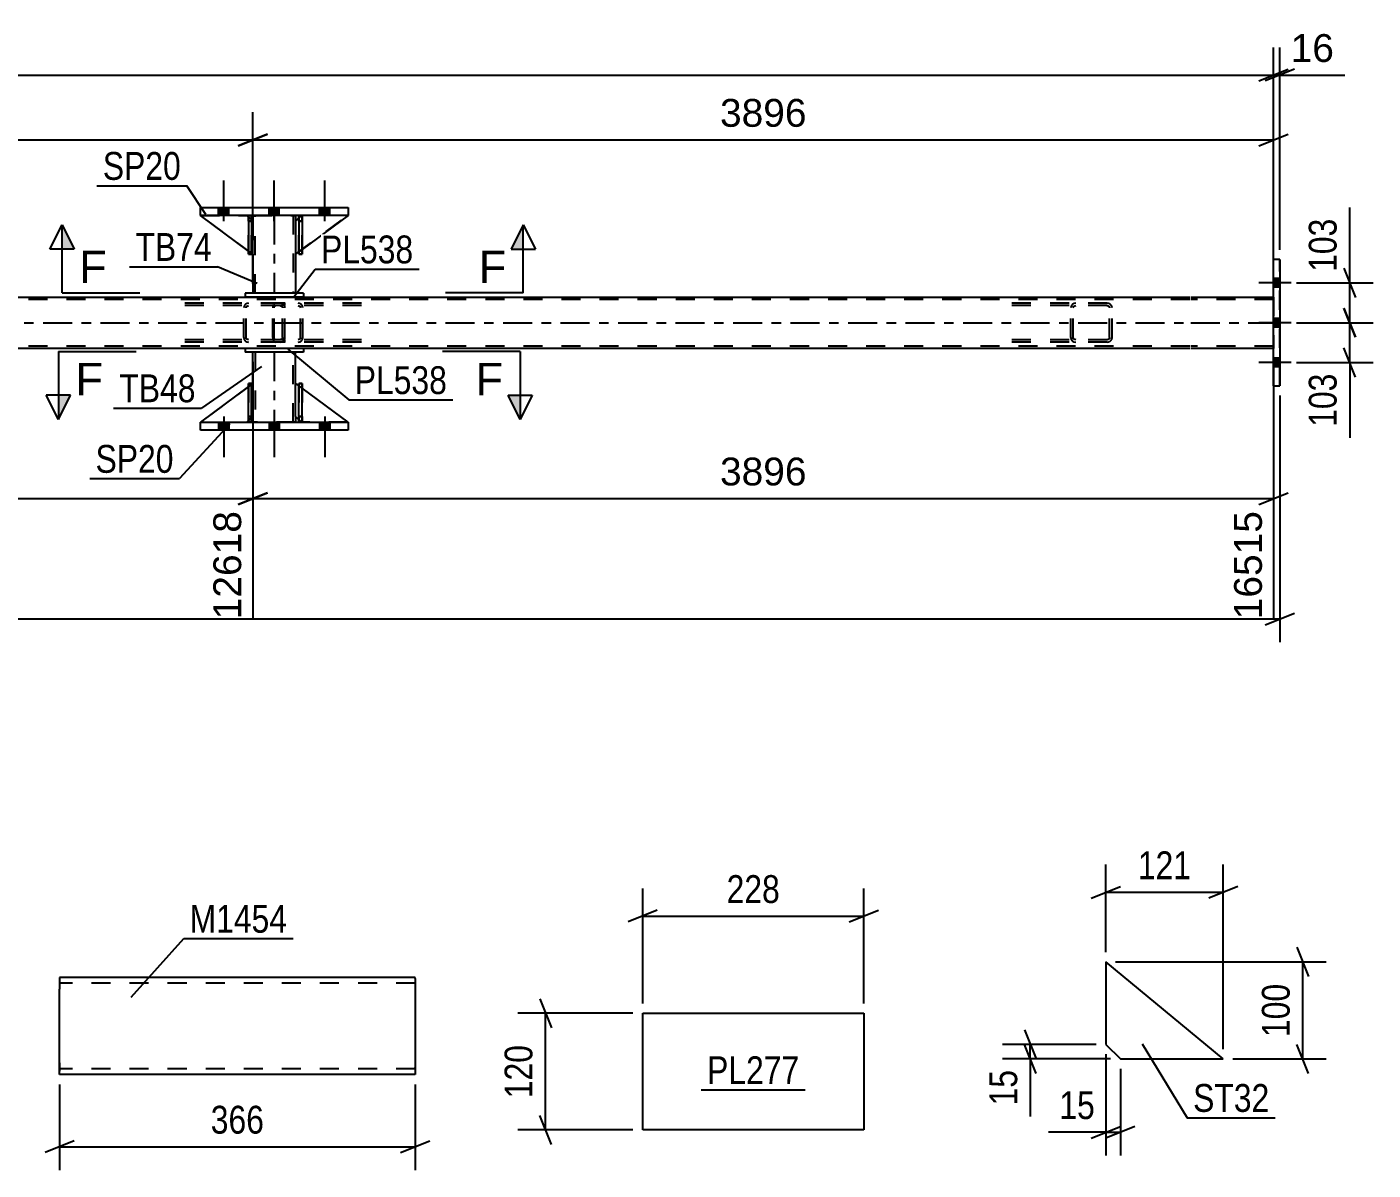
# Model space of a CAD drawing. Header units: millimetres. Extents: x 0 to 841, y 0 to 594.
# Drawn here: x 578.4 to 717, y 144.1 to 261.7 of the extents above; entities that cross this region are included whole.
import ezdxf

# ---------------------------------------------------------------- set-up
doc = ezdxf.new("R2010")
doc.units = ezdxf.units.MM
doc.linetypes.add('DXK_LINE_DOT2', pattern=[3.9198, 1.9599, -1.9599])
doc.linetypes.add('DXK_LINE_DOT3', pattern=[5.9187, 2.979, -0.9799, 0.9799, -0.9799])
doc.styles.add('Arial', font='ARIAL.TTF', dxfattribs={"height": 0.2})
doc.styles.add('Arial Narrow', font='ARIALN.TTF', dxfattribs={"height": 0.2})

# ---------------------------------------------------------------- blocks, each defined once
blk = doc.blocks.new('Part-317311729-6881 - 6875')
at = {"color": 2, "linetype": 'Continuous'}
for p, q in [((581.8, 163.92), (581.8, 162.72)), ((618.4, 163.92), (581.8, 163.92)), ((618.4, 163.82), (618.4, 163.92)), ((618.4, 163.82), (618.4, 162.72)), ((581.8, 155.12), (581.8, 162.72)), ((618.4, 162.72), (618.4, 153.92)), ((581.8, 154.01), (581.8, 155.12)), ((581.8, 153.92), (581.8, 154.01)), ((618.4, 153.92), (581.8, 153.92))]:
    blk.add_line(p, q, dxfattribs=at)
at = {"color": 7, "linetype": 'DXK_LINE_DOT2'}
for p, q in [((618.4, 163.56), (618.4, 162.72)), ((618.4, 163.32), (581.8, 163.32)), ((581.8, 155.12), (581.8, 154.27)), ((581.8, 154.52), (581.8, 154.56)), ((618.4, 154.52), (581.8, 154.52)), ((581.8, 153.92), (581.8, 153.92)), ((618.4, 154.56), (618.4, 154.66)), ((618.4, 154.52), (618.4, 154.56)), ((618.4, 154.52), (618.4, 154.56))]:
    blk.add_line(p, q, dxfattribs=at)
blk = doc.blocks.new('Part-317311729-4478 - 4224')
at = {"color": 2, "linetype": 'Continuous'}
for p, q in [((124.36, 233.92), (698.14, 233.92)), ((698.24, 233.92), (706.76, 233.92)), ((600.89, 228.64), (436.62, 228.64)), ((698.14, 228.64), (606.89, 228.64)), ((706.76, 228.64), (698.24, 228.64))]:
    blk.add_line(p, q, dxfattribs=at)
at = {"color": 7, "linetype": 'DXK_LINE_DOT2'}
for p, q in [((698.14, 233.68), (124.36, 233.68)), ((706.76, 233.68), (698.24, 233.68)), ((706.76, 233.92), (706.76, 228.64)), ((706.76, 228.64), (706.76, 233.92)), ((706.76, 233.68), (706.76, 233.68)), ((698.14, 228.88), (124.36, 228.88)), ((606.89, 228.64), (600.89, 228.64)), ((706.76, 228.88), (698.24, 228.88)), ((706.76, 228.88), (706.76, 228.88)), ((706.76, 228.64), (706.76, 228.64))]:
    blk.add_line(p, q, dxfattribs=at)
at = {"color": 7, "linetype": 'DXK_LINE_DOT3'}
for p, q in [((124.36, 231.28), (698.14, 231.28)), ((698.24, 231.28), (706.76, 231.28))]:
    blk.add_line(p, q, dxfattribs=at)
blk = doc.blocks.new('Bolt-317311729-4229 - 4224')
at = {"linetype": 'Continuous'}
for points in [[(599.21, 243.12), (598.17, 243.12), (598.17, 242.32), (599.21, 242.32)], [(599.21, 243.12), (598.17, 243.12), (598.17, 242.32), (599.21, 242.32)], [(599.21, 243.12), (598.17, 243.12), (598.17, 242.32), (599.21, 242.32)], [(604.41, 243.12), (603.37, 243.12), (603.37, 242.32), (604.41, 242.32)], [(604.41, 243.12), (603.37, 243.12), (603.37, 242.32), (604.41, 242.32)], [(609.61, 243.12), (608.57, 243.12), (608.57, 242.32), (609.61, 242.32)], [(609.61, 243.12), (608.57, 243.12), (608.57, 242.32), (609.61, 242.32)], [(609.61, 243.12), (608.57, 243.12), (608.57, 242.32), (609.61, 242.32)]]:
    blk.add_hatch(color=1, dxfattribs=at).paths.add_polyline_path(points)
at = {"color": 1, "linetype": 'Continuous'}
for p, q in [((598.69, 241.72), (598.69, 245.92)), ((598.69, 241.72), (598.69, 245.92)), ((598.69, 241.72), (598.69, 245.92)), ((603.89, 241.72), (603.89, 245.92)), ((603.89, 241.72), (603.89, 245.92)), ((609.09, 241.72), (609.09, 245.92)), ((609.09, 241.72), (609.09, 245.92)), ((609.09, 241.72), (609.09, 245.92)), ((598.17, 242.32), (598.17, 243.12)), ((598.17, 242.32), (598.17, 243.12)), ((598.17, 242.32), (598.17, 243.12)), ((599.21, 242.32), (599.21, 243.12)), ((599.21, 242.32), (599.21, 243.12)), ((599.21, 242.32), (599.21, 243.12)), ((603.37, 242.32), (603.37, 243.12)), ((603.37, 242.32), (603.37, 243.12)), ((604.41, 242.32), (604.41, 243.12)), ((604.41, 242.32), (604.41, 243.12)), ((608.57, 242.32), (608.57, 243.12)), ((608.57, 242.32), (608.57, 243.12)), ((608.57, 242.32), (608.57, 243.12)), ((609.61, 242.32), (609.61, 243.12)), ((609.61, 242.32), (609.61, 243.12)), ((609.61, 242.32), (609.61, 243.12))]:
    blk.add_line(p, q, dxfattribs=at)
blk = doc.blocks.new('Bolt-317311729-4246 - 4224')
at = {"linetype": 'Continuous'}
for points in [[(598.17, 220.24), (599.21, 220.24), (599.21, 221.04), (598.17, 221.04)], [(598.17, 220.24), (599.21, 220.24), (599.21, 221.04), (598.17, 221.04)], [(598.17, 220.24), (599.21, 220.24), (599.21, 221.04), (598.17, 221.04)], [(603.37, 220.24), (604.41, 220.24), (604.41, 221.04), (603.37, 221.04)], [(603.37, 220.24), (604.41, 220.24), (604.41, 221.04), (603.37, 221.04)], [(608.57, 220.24), (609.61, 220.24), (609.61, 221.04), (608.57, 221.04)], [(608.57, 220.24), (609.61, 220.24), (609.61, 221.04), (608.57, 221.04)], [(608.57, 220.24), (609.61, 220.24), (609.61, 221.04), (608.57, 221.04)]]:
    blk.add_hatch(color=1, dxfattribs=at).paths.add_polyline_path(points)
at = {"color": 1, "linetype": 'Continuous'}
for p, q in [((598.17, 221.04), (598.17, 220.24)), ((598.17, 221.04), (598.17, 220.24)), ((598.17, 221.04), (598.17, 220.24)), ((598.69, 221.64), (598.69, 217.44)), ((598.69, 221.64), (598.69, 217.44)), ((598.69, 221.64), (598.69, 217.44)), ((599.21, 221.04), (599.21, 220.24)), ((599.21, 221.04), (599.21, 220.24)), ((599.21, 221.04), (599.21, 220.24)), ((603.37, 221.04), (603.37, 220.24)), ((603.37, 221.04), (603.37, 220.24)), ((603.89, 221.64), (603.89, 217.44)), ((603.89, 221.64), (603.89, 217.44)), ((604.41, 221.04), (604.41, 220.24)), ((604.41, 221.04), (604.41, 220.24)), ((608.57, 221.04), (608.57, 220.24)), ((608.57, 221.04), (608.57, 220.24)), ((608.57, 221.04), (608.57, 220.24)), ((609.09, 221.64), (609.09, 217.44)), ((609.09, 221.64), (609.09, 217.44)), ((609.09, 221.64), (609.09, 217.44)), ((609.61, 221.04), (609.61, 220.24)), ((609.61, 221.04), (609.61, 220.24)), ((609.61, 221.04), (609.61, 220.24))]:
    blk.add_line(p, q, dxfattribs=at)
blk = doc.blocks.new('Part-317311729-4274 - 4224')
at = {"color": 2, "linetype": 'Continuous'}
for p, q in [((706.76, 237.78), (706.76, 237.78)), ((706.76, 224.78), (706.76, 237.78)), ((707.4, 237.78), (706.76, 237.78)), ((707.4, 237.78), (707.4, 237.78)), ((707.4, 237.78), (707.4, 224.78)), ((706.76, 224.78), (706.76, 224.78)), ((706.76, 224.78), (707.4, 224.78)), ((707.4, 224.78), (707.4, 224.78))]:
    blk.add_line(p, q, dxfattribs=at)
at = {"color": 7, "linetype": 'DXK_LINE_DOT2'}
for p, q in [((706.76, 224.78), (706.76, 237.78)), ((707.4, 224.78), (707.4, 237.78))]:
    blk.add_line(p, q, dxfattribs=at)
blk = doc.blocks.new('Part-317311729-4396 - 4224')
at = {"color": 7, "linetype": 'DXK_LINE_DOT2'}
for p, q in [((606.76, 225.04), (606.44, 225.04)), ((606.44, 221.64), (606.44, 225.04)), ((606.44, 221.04), (606.44, 225.04)), ((606.76, 225.04), (606.76, 221.64)), ((606.76, 221.04), (606.76, 225.04)), ((606.76, 221.64), (606.44, 221.64)), ((606.44, 221.04), (606.44, 221.64)), ((606.76, 221.04), (606.44, 221.04)), ((606.76, 221.64), (606.76, 221.04)), ((606.76, 221.04), (606.76, 221.04))]:
    blk.add_line(p, q, dxfattribs=at)
blk = doc.blocks.new('Part-317311729-4276 - 4224')
at = {"color": 7, "linetype": 'DXK_LINE_DOT2'}
for p, q in [((689.63, 233.28), (678.77, 233.28)), ((689.63, 233.04), (678.77, 233.04)), ((685.92, 232.99), (685.88, 232.8)), ((685.88, 229.76), (685.88, 232.8)), ((686.14, 232.8), (686.16, 232.89)), ((686.14, 229.76), (686.14, 232.8)), ((686.16, 232.89), (686.21, 232.97)), ((686.39, 233.28), (686.2, 233.25)), ((686.21, 232.97), (686.29, 233.02)), ((686.29, 233.02), (686.39, 233.04)), ((689.82, 233.25), (689.63, 233.28)), ((689.63, 233.04), (689.73, 233.02)), ((689.73, 233.02), (689.81, 232.97)), ((689.81, 232.97), (689.86, 232.89)), ((689.86, 232.89), (689.88, 232.8)), ((689.88, 229.76), (689.88, 232.8)), ((690.14, 232.8), (690.1, 232.99)), ((690.14, 229.76), (690.14, 232.8)), ((689.63, 229.52), (678.77, 229.52)), ((689.63, 229.28), (678.77, 229.28)), ((685.88, 229.76), (685.92, 229.58)), ((686.16, 229.67), (686.14, 229.76)), ((686.21, 229.59), (686.16, 229.67)), ((686.2, 229.32), (686.39, 229.28)), ((686.29, 229.54), (686.21, 229.59)), ((686.39, 229.52), (686.29, 229.54)), ((689.73, 229.54), (689.63, 229.52)), ((689.63, 229.28), (689.82, 229.32)), ((689.81, 229.59), (689.73, 229.54)), ((689.86, 229.67), (689.81, 229.59)), ((689.88, 229.76), (689.86, 229.67)), ((690.1, 229.58), (690.14, 229.76))]:
    blk.add_line(p, q, dxfattribs=at)
for centre, start, end in [((686.37, 232.78), 110.7583, 155.6801), ((689.65, 232.78), 24.3199, 69.2417), ((686.37, 229.78), 204.3199, 249.2417), ((689.65, 229.78), 290.7583, 335.6801)]:
    blk.add_arc(centre, 0.496, start, end, dxfattribs=at)
blk = doc.blocks.new('Part-317311729-4398 - 4224')
at = {"color": 2, "linetype": 'Continuous'}
for p, q in [((601.24, 224.71), (596.29, 221.04)), ((601.69, 225.04), (601.56, 224.95)), ((601.69, 221.64), (601.69, 225.04)), ((601.24, 221.2), (601.09, 221.04)), ((601.69, 221.64), (601.56, 221.52)), ((601.69, 221.64), (601.69, 221.64))]:
    blk.add_line(p, q, dxfattribs=at)
at = {"color": 7, "linetype": 'DXK_LINE_DOT2'}
for p, q in [((601.56, 224.95), (601.24, 224.71)), ((601.69, 221.64), (601.69, 225.04)), ((596.29, 221.04), (596.29, 221.04)), ((596.29, 221.04), (601.09, 221.04)), ((601.69, 221.64), (601.09, 221.04)), ((601.56, 221.52), (601.24, 221.2))]:
    blk.add_line(p, q, dxfattribs=at)
blk = doc.blocks.new('Part-317311729-4359 - 4224')
at = {"color": 2, "linetype": 'Continuous'}
for p, q in [((596.29, 221.04), (596.29, 221.04)), ((596.29, 220.24), (596.29, 221.04)), ((596.29, 221.04), (611.49, 221.04)), ((611.49, 221.04), (611.49, 221.04)), ((611.49, 221.04), (611.49, 220.24)), ((596.29, 220.24), (596.29, 220.24)), ((611.49, 220.24), (596.29, 220.24)), ((611.49, 220.24), (611.49, 220.24))]:
    blk.add_line(p, q, dxfattribs=at)
at = {"color": 7, "linetype": 'DXK_LINE_DOT2'}
for p, q in [((596.29, 220.24), (596.29, 221.04)), ((611.49, 221.04), (611.49, 220.24))]:
    blk.add_line(p, q, dxfattribs=at)
blk = doc.blocks.new('Part-317311729-4402 - 4224')
at = {"color": 7, "linetype": 'DXK_LINE_DOT2'}
for p, q in [((601.69, 238.32), (596.29, 242.32)), ((596.29, 242.32), (601.09, 242.32)), ((601.09, 242.32), (601.69, 241.72)), ((601.69, 241.72), (601.09, 242.32)), ((601.69, 241.72), (601.69, 238.32)), ((601.69, 241.72), (601.69, 241.72)), ((601.69, 241.72), (601.69, 238.32))]:
    blk.add_line(p, q, dxfattribs=at)
blk = doc.blocks.new('Part-317311729-4400 - 4224')
at = {"color": 2, "linetype": 'Continuous'}
for p, q in [((606.09, 221.64), (606.09, 225.04)), ((606.09, 225.04), (606.44, 224.78)), ((611.49, 221.04), (606.76, 224.54)), ((606.44, 221.29), (606.09, 221.64))]:
    blk.add_line(p, q, dxfattribs=at)
at = {"color": 7, "linetype": 'DXK_LINE_DOT2'}
for p, q in [((606.76, 224.54), (606.44, 224.78)), ((606.44, 221.29), (606.69, 221.04)), ((606.69, 221.04), (611.49, 221.04))]:
    blk.add_line(p, q, dxfattribs=at)
blk = doc.blocks.new('Part-317311729-4354 - 4224')
at = {"color": 7, "linetype": 'DXK_LINE_DOT2'}
for p, q in [((606.69, 242.32), (606.09, 241.72)), ((606.09, 238.32), (611.49, 242.32)), ((606.09, 241.72), (606.09, 238.32)), ((611.49, 242.32), (606.69, 242.32))]:
    blk.add_line(p, q, dxfattribs=at)
blk = doc.blocks.new('Part-317311729-4303 - 4224')
at = {"color": 7, "linetype": 'DXK_LINE_DOT2'}
for p, q in [((603.76, 232.99), (603.74, 232.8)), ((603.74, 229.76), (603.74, 232.8)), ((603.82, 233.14), (603.76, 232.99)), ((603.91, 233.25), (603.82, 233.14)), ((603.88, 232.8), (603.89, 232.89)), ((603.88, 229.76), (603.88, 232.8)), ((603.89, 232.89), (603.92, 232.97)), ((604.01, 233.28), (603.91, 233.25)), ((603.92, 232.97), (603.96, 233.02)), ((603.96, 233.02), (604.01, 233.04)), ((612.87, 233.28), (604.01, 233.28)), ((612.87, 233.04), (604.01, 233.04)), ((605, 233.04), (605, 233.28)), ((606.54, 233.25), (606.35, 233.28)), ((606.35, 233.04), (606.44, 233.02)), ((606.44, 233.02), (606.52, 232.97)), ((606.52, 232.97), (606.58, 232.89)), ((606.58, 232.89), (606.6, 232.8)), ((606.6, 229.76), (606.6, 232.8)), ((606.85, 232.8), (606.81, 232.99)), ((606.85, 229.76), (606.85, 232.8)), ((603.74, 229.76), (603.76, 229.58)), ((603.76, 229.58), (603.82, 229.42)), ((603.82, 229.42), (603.91, 229.32)), ((603.89, 229.67), (603.88, 229.76)), ((603.92, 229.59), (603.89, 229.67)), ((603.91, 229.32), (604.01, 229.28)), ((603.96, 229.54), (603.92, 229.59)), ((604.01, 229.52), (603.96, 229.54)), ((612.87, 229.52), (604.01, 229.52)), ((612.87, 229.28), (604.01, 229.28)), ((605, 229.28), (605, 229.52)), ((606.44, 229.54), (606.35, 229.52)), ((606.35, 229.28), (606.54, 229.32)), ((606.52, 229.59), (606.44, 229.54)), ((606.58, 229.67), (606.52, 229.59)), ((606.6, 229.76), (606.58, 229.67)), ((606.81, 229.58), (606.85, 229.76))]:
    blk.add_line(p, q, dxfattribs=at)
for centre, start, end in [((606.36, 232.79), 23.8494, 68.8059), ((606.36, 229.78), 291.1941, 336.1506)]:
    blk.add_arc(centre, 0.492, start, end, dxfattribs=at)
blk = doc.blocks.new('Part-317311729-4336 - 4224')
at = {"color": 7, "linetype": 'DXK_LINE_DOT2'}
for p, q in [((604.49, 233.28), (593.64, 233.28)), ((604.49, 233.04), (593.64, 233.04)), ((600.79, 232.99), (600.75, 232.8)), ((600.75, 229.76), (600.75, 232.8)), ((601, 232.8), (601.02, 232.89)), ((601, 229.76), (601, 232.8)), ((601.02, 232.89), (601.08, 232.97)), ((601.26, 233.28), (601.06, 233.25)), ((601.08, 232.97), (601.16, 233.02)), ((601.16, 233.02), (601.26, 233.04)), ((604.69, 233.25), (604.49, 233.28)), ((604.49, 233.04), (604.59, 233.02)), ((604.59, 233.02), (604.67, 232.97)), ((604.67, 232.97), (604.73, 232.89)), ((604.73, 232.89), (604.75, 232.8)), ((604.75, 229.76), (604.75, 232.8)), ((605, 232.8), (604.97, 232.99)), ((605, 229.76), (605, 232.8)), ((604.49, 229.52), (593.64, 229.52)), ((604.49, 229.28), (593.64, 229.28)), ((600.75, 229.76), (600.79, 229.58)), ((601.02, 229.67), (601, 229.76)), ((601.08, 229.59), (601.02, 229.67)), ((601.06, 229.32), (601.26, 229.28)), ((601.16, 229.54), (601.08, 229.59)), ((601.26, 229.52), (601.16, 229.54)), ((604.59, 229.54), (604.49, 229.52)), ((604.49, 229.28), (604.69, 229.32)), ((604.67, 229.59), (604.59, 229.54)), ((604.73, 229.67), (604.67, 229.59)), ((604.75, 229.76), (604.73, 229.67)), ((604.97, 229.58), (605, 229.76))]:
    blk.add_line(p, q, dxfattribs=at)
for centre, start, end in [((601.24, 232.78), 110.7583, 155.6801), ((604.51, 232.78), 24.3199, 69.2417), ((601.24, 229.78), 204.3199, 249.2417), ((604.51, 229.78), 290.7583, 335.6801)]:
    blk.add_arc(centre, 0.496, start, end, dxfattribs=at)
blk = doc.blocks.new('Part-317311729-4364 - 4224')
at = {"color": 2, "linetype": 'Continuous'}
for p, q in [((596.29, 242.32), (596.29, 243.12)), ((596.29, 243.12), (611.49, 243.12)), ((611.49, 243.12), (611.49, 242.32)), ((611.49, 242.32), (596.29, 242.32))]:
    blk.add_line(p, q, dxfattribs=at)
blk = doc.blocks.new('Part-317311729-4397 - 4224')
at = {"color": 7, "linetype": 'DXK_LINE_DOT2'}
for p, q in [((601.56, 225.04), (601.24, 225.04)), ((601.24, 221.64), (601.24, 225.04)), ((601.24, 221.04), (601.24, 225.04)), ((601.56, 225.04), (601.56, 221.64)), ((601.56, 221.04), (601.56, 225.04)), ((601.56, 221.64), (601.24, 221.64)), ((601.24, 221.04), (601.24, 221.64)), ((601.56, 221.04), (601.24, 221.04)), ((601.56, 221.64), (601.56, 221.04)), ((601.56, 221.04), (601.56, 221.04))]:
    blk.add_line(p, q, dxfattribs=at)
blk = doc.blocks.new('Part-317311729-4399 - 4224')
at = {"color": 7, "linetype": 'DXK_LINE_DOT2'}
for p, q in [((601.69, 225.04), (596.29, 221.04)), ((601.69, 221.64), (601.69, 225.04)), ((601.69, 225.04), (601.69, 221.64)), ((596.29, 221.04), (601.09, 221.04)), ((601.09, 221.04), (601.69, 221.64)), ((601.69, 221.64), (601.09, 221.04)), ((601.69, 221.64), (601.69, 221.64))]:
    blk.add_line(p, q, dxfattribs=at)
blk = doc.blocks.new('Part-317311729-4401 - 4224')
at = {"color": 7, "linetype": 'DXK_LINE_DOT2'}
for p, q in [((606.09, 221.64), (606.09, 225.04)), ((606.09, 225.04), (611.49, 221.04)), ((606.69, 221.04), (606.09, 221.64)), ((611.49, 221.04), (606.69, 221.04))]:
    blk.add_line(p, q, dxfattribs=at)
blk = doc.blocks.new('Part-317311729-4403 - 4224')
at = {"color": 2, "linetype": 'Continuous'}
for p, q in [((606.44, 242.08), (606.09, 241.72)), ((606.09, 241.72), (606.09, 238.32)), ((611.49, 242.32), (606.76, 238.82)), ((606.09, 238.32), (606.44, 238.58))]:
    blk.add_line(p, q, dxfattribs=at)
at = {"color": 7, "linetype": 'DXK_LINE_DOT2'}
for p, q in [((606.69, 242.32), (606.44, 242.08)), ((611.49, 242.32), (606.69, 242.32)), ((611.49, 242.32), (611.49, 242.32)), ((611.49, 242.32), (611.49, 242.32)), ((606.76, 238.82), (606.44, 238.58))]:
    blk.add_line(p, q, dxfattribs=at)
blk = doc.blocks.new('Part-317311729-4408 - 4224')
at = {"color": 2, "linetype": 'Continuous'}
for p, q in [((606.89, 228.64), (600.89, 228.64)), ((600.89, 228.64), (600.89, 228.24)), ((606.89, 228.64), (606.89, 228.24)), ((606.89, 228.24), (600.89, 228.24))]:
    blk.add_line(p, q, dxfattribs=at)
blk = doc.blocks.new('Part-317311729-4423 - 4224')
at = {"color": 2, "linetype": 'Continuous'}
for p, q in [((601.69, 225.04), (601.69, 228.24)), ((606.09, 225.04), (606.09, 228.24)), ((601.69, 221.04), (601.69, 221.64)), ((606.09, 221.64), (606.09, 221.04))]:
    blk.add_line(p, q, dxfattribs=at)
at = {"color": 7, "linetype": 'DXK_LINE_DOT2'}
for p, q in [((606.09, 228.24), (601.69, 228.24)), ((601.93, 228.24), (601.93, 221.04)), ((605.85, 221.04), (605.85, 228.24)), ((601.69, 221.64), (601.69, 225.04)), ((606.09, 221.64), (606.09, 225.04)), ((606.09, 221.04), (601.69, 221.04))]:
    blk.add_line(p, q, dxfattribs=at)
at = {"color": 7, "linetype": 'DXK_LINE_DOT3'}
blk.add_line((603.89, 228.24), (603.89, 221.04), dxfattribs=at)
blk = doc.blocks.new('Part-317311729-4424 - 4224')
at = {"color": 2, "linetype": 'Continuous'}
for p, q in [((606.44, 221.04), (606.44, 225.04)), ((606.44, 225.04), (606.76, 225.04)), ((606.76, 221.04), (606.76, 225.04)), ((606.44, 221.04), (606.44, 221.04)), ((606.76, 221.04), (606.44, 221.04))]:
    blk.add_line(p, q, dxfattribs=at)
at = {"color": 7, "linetype": 'DXK_LINE_DOT2'}
for p, q in [((606.44, 225.04), (606.44, 221.64)), ((606.76, 221.64), (606.76, 225.04)), ((606.44, 221.64), (606.44, 221.04)), ((606.44, 221.64), (606.76, 221.64)), ((606.44, 221.04), (606.44, 221.04)), ((606.44, 221.04), (606.44, 221.04)), ((606.76, 221.04), (606.76, 221.64)), ((606.76, 221.04), (606.76, 221.04))]:
    blk.add_line(p, q, dxfattribs=at)
blk = doc.blocks.new('Part-317311729-4425 - 4224')
at = {"color": 2, "linetype": 'Continuous'}
for p, q in [((601.24, 221.04), (601.24, 225.04)), ((601.24, 225.04), (601.56, 225.04)), ((601.56, 221.04), (601.56, 225.04)), ((601.24, 221.04), (601.24, 221.04)), ((601.56, 221.04), (601.24, 221.04))]:
    blk.add_line(p, q, dxfattribs=at)
at = {"color": 7, "linetype": 'DXK_LINE_DOT2'}
for p, q in [((601.24, 225.04), (601.24, 221.64)), ((601.56, 221.64), (601.56, 225.04)), ((601.24, 221.64), (601.24, 221.04)), ((601.24, 221.64), (601.56, 221.64)), ((601.24, 221.04), (601.24, 221.04)), ((601.24, 221.04), (601.24, 221.04)), ((601.56, 221.04), (601.56, 221.64)), ((601.56, 221.04), (601.56, 221.04))]:
    blk.add_line(p, q, dxfattribs=at)
blk = doc.blocks.new('Part-317311729-4483 - 4224')
at = {"color": 2, "linetype": 'Continuous'}
for p, q in [((606.89, 234.32), (600.89, 234.32)), ((600.89, 234.32), (600.89, 233.92)), ((606.89, 234.32), (606.89, 233.92)), ((606.89, 233.92), (600.89, 233.92))]:
    blk.add_line(p, q, dxfattribs=at)
blk = doc.blocks.new('Part-317311729-4484 - 4224')
at = {"color": 2, "linetype": 'Continuous'}
for p, q in [((601.56, 242.32), (601.24, 242.32)), ((601.24, 242.32), (601.24, 238.32)), ((601.56, 242.32), (601.56, 242.32)), ((601.56, 242.32), (601.56, 238.32)), ((601.56, 238.32), (601.24, 238.32))]:
    blk.add_line(p, q, dxfattribs=at)
at = {"color": 7, "linetype": 'DXK_LINE_DOT2'}
for p, q in [((601.24, 242.32), (601.24, 241.72)), ((601.24, 242.32), (601.24, 242.32)), ((601.56, 241.72), (601.24, 241.72)), ((601.24, 241.72), (601.24, 238.32)), ((601.56, 241.72), (601.56, 242.32)), ((601.56, 242.32), (601.56, 242.32)), ((601.56, 238.32), (601.56, 241.72))]:
    blk.add_line(p, q, dxfattribs=at)
blk = doc.blocks.new('Part-317311729-4485 - 4224')
at = {"color": 7, "linetype": 'DXK_LINE_DOT2'}
for p, q in [((606.44, 241.72), (606.44, 242.32)), ((606.44, 242.32), (606.44, 242.32)), ((606.44, 242.32), (606.44, 238.32)), ((606.44, 242.32), (606.76, 242.32)), ((606.44, 238.32), (606.44, 241.72)), ((606.44, 241.72), (606.76, 241.72)), ((606.76, 242.32), (606.76, 241.72)), ((606.76, 238.32), (606.76, 242.32)), ((606.76, 241.72), (606.76, 238.32)), ((606.44, 238.32), (606.76, 238.32))]:
    blk.add_line(p, q, dxfattribs=at)
blk = doc.blocks.new('Part-317311729-4486 - 4224')
at = {"color": 7, "linetype": 'DXK_LINE_DOT2'}
for p, q in [((601.24, 241.72), (601.24, 242.32)), ((601.24, 242.32), (601.24, 242.32)), ((601.24, 242.32), (601.24, 238.32)), ((601.24, 242.32), (601.56, 242.32)), ((601.24, 238.32), (601.24, 241.72)), ((601.24, 241.72), (601.56, 241.72)), ((601.56, 242.32), (601.56, 241.72)), ((601.56, 238.32), (601.56, 242.32)), ((601.56, 241.72), (601.56, 238.32)), ((601.24, 238.32), (601.56, 238.32))]:
    blk.add_line(p, q, dxfattribs=at)
blk = doc.blocks.new('Part-317311729-4487 - 4224')
at = {"color": 2, "linetype": 'Continuous'}
for p, q in [((601.24, 238.65), (596.29, 242.32)), ((601.24, 242.17), (601.09, 242.32)), ((601.69, 241.72), (601.56, 241.85)), ((601.69, 241.72), (601.69, 241.72)), ((601.69, 238.32), (601.69, 241.72)), ((601.56, 238.42), (601.69, 238.32)), ((601.69, 238.32), (601.69, 238.32))]:
    blk.add_line(p, q, dxfattribs=at)
at = {"color": 7, "linetype": 'DXK_LINE_DOT2'}
for p, q in [((601.09, 242.32), (596.29, 242.32)), ((596.29, 242.32), (596.29, 242.32)), ((601.09, 242.32), (601.69, 241.72)), ((601.56, 241.85), (601.24, 242.17)), ((601.69, 241.72), (601.69, 238.32)), ((601.56, 238.42), (601.24, 238.65))]:
    blk.add_line(p, q, dxfattribs=at)
blk = doc.blocks.new('Bolt-317311729-4493 - 4224')
at = {"linetype": 'Continuous'}
for points in [[(706.76, 235.82), (706.76, 234.94), (707.4, 234.94), (707.4, 235.82)], [(706.76, 235.82), (706.76, 234.94), (707.4, 234.94), (707.4, 235.82)], [(706.76, 235.82), (706.76, 234.94), (707.4, 234.94), (707.4, 235.82)], [(706.76, 231.7), (706.76, 230.82), (707.4, 230.82), (707.4, 231.7)], [(706.76, 231.7), (706.76, 230.82), (707.4, 230.82), (707.4, 231.7)], [(706.76, 227.62), (706.76, 226.74), (707.4, 226.74), (707.4, 227.62)], [(706.76, 227.62), (706.76, 226.74), (707.4, 226.74), (707.4, 227.62)], [(706.76, 227.62), (706.76, 226.74), (707.4, 226.74), (707.4, 227.62)]]:
    blk.add_hatch(color=1, dxfattribs=at).paths.add_polyline_path(points)
at = {"color": 1, "linetype": 'Continuous'}
for p, q in [((707.4, 235.82), (706.76, 235.82)), ((707.4, 235.82), (706.76, 235.82)), ((707.4, 235.82), (706.76, 235.82)), ((708.56, 235.38), (705.24, 235.38)), ((708.56, 235.38), (705.24, 235.38)), ((708.56, 235.38), (705.24, 235.38)), ((707.4, 234.94), (706.76, 234.94)), ((707.4, 234.94), (706.76, 234.94)), ((707.4, 234.94), (706.76, 234.94)), ((707.4, 231.7), (706.76, 231.7)), ((707.4, 231.7), (706.76, 231.7)), ((708.56, 231.26), (705.24, 231.26)), ((708.56, 231.26), (705.24, 231.26)), ((707.4, 230.82), (706.76, 230.82)), ((707.4, 230.82), (706.76, 230.82)), ((707.4, 227.62), (706.76, 227.62)), ((707.4, 227.62), (706.76, 227.62)), ((707.4, 227.62), (706.76, 227.62)), ((708.56, 227.18), (705.24, 227.18)), ((708.56, 227.18), (705.24, 227.18)), ((708.56, 227.18), (705.24, 227.18)), ((707.4, 226.74), (706.76, 226.74)), ((707.4, 226.74), (706.76, 226.74)), ((707.4, 226.74), (706.76, 226.74))]:
    blk.add_line(p, q, dxfattribs=at)
blk = doc.blocks.new('Part-317311729-4504 - 4224')
at = {"color": 2, "linetype": 'Continuous'}
for p, q in [((601.69, 242.32), (601.69, 241.72)), ((606.09, 242.32), (606.09, 241.72)), ((601.69, 238.32), (601.69, 234.32)), ((606.09, 238.32), (606.09, 234.32))]:
    blk.add_line(p, q, dxfattribs=at)
at = {"color": 7, "linetype": 'DXK_LINE_DOT2'}
for p, q in [((601.69, 242.32), (606.09, 242.32)), ((601.69, 241.72), (601.69, 238.32)), ((601.93, 234.32), (601.93, 242.32)), ((605.85, 242.32), (605.85, 234.32)), ((606.09, 241.72), (606.09, 238.32)), ((606.09, 234.32), (601.69, 234.32))]:
    blk.add_line(p, q, dxfattribs=at)
at = {"color": 7, "linetype": 'DXK_LINE_DOT3'}
blk.add_line((603.89, 242.32), (603.89, 234.32), dxfattribs=at)
blk = doc.blocks.new('Part-317311729-4505 - 4224')
at = {"color": 2, "linetype": 'Continuous'}
for p, q in [((606.76, 242.32), (606.44, 242.32)), ((606.44, 242.32), (606.44, 238.32)), ((606.76, 242.32), (606.76, 242.32)), ((606.76, 242.32), (606.76, 238.32)), ((606.76, 238.32), (606.44, 238.32))]:
    blk.add_line(p, q, dxfattribs=at)
at = {"color": 7, "linetype": 'DXK_LINE_DOT2'}
for p, q in [((606.44, 242.32), (606.44, 241.72)), ((606.44, 242.32), (606.44, 242.32)), ((606.76, 241.72), (606.44, 241.72)), ((606.44, 241.72), (606.44, 238.32)), ((606.76, 241.72), (606.76, 242.32)), ((606.76, 242.32), (606.76, 242.32)), ((606.76, 238.32), (606.76, 241.72))]:
    blk.add_line(p, q, dxfattribs=at)
blk = doc.blocks.new('Part-317311729-6519 - 6515')
at = {"color": 2, "linetype": 'Continuous'}
for p, q in [((641.82, 148.23), (641.82, 160.23)), ((641.82, 160.23), (664.59, 160.23)), ((664.59, 160.23), (664.59, 148.23)), ((664.59, 148.23), (641.82, 148.23))]:
    blk.add_line(p, q, dxfattribs=at)
blk = doc.blocks.new('Part-317311729-6604 - 6598')
at = {"color": 2, "linetype": 'Continuous'}
for p, q in [((701.58, 155.53), (689.49, 165.53)), ((689.49, 165.53), (689.49, 157.03)), ((689.49, 157.03), (690.99, 155.53)), ((690.99, 155.53), (701.58, 155.53))]:
    blk.add_line(p, q, dxfattribs=at)
blk = doc.blocks.new('StraightDimension-317311729-6883 - 6875')
at = {"color": 7, "linetype": 'Continuous'}
for p, q in [((581.8, 152.92), (581.8, 144.1)), ((618.4, 152.92), (618.4, 144.1)), ((583.3, 147.1), (580.3, 145.9)), ((616.9, 145.9), (619.9, 147.1)), ((581.8, 146.5), (618.4, 146.5))]:
    blk.add_line(p, q, dxfattribs=at)
at = {"color": 0}
blk.add_wipeout([(603.44, 147.25), (603.44, 151.45), (596.76, 151.45), (596.76, 147.25)], dxfattribs=at)
at = {"color": 3, "style": 'Arial Narrow'}
blk.add_text('366', height=2.863, dxfattribs=at).set_placement((597.36, 147.85))
blk = doc.blocks.new('StraightDimension-317311729-10866 - 4224')
at = {"color": 7, "linetype": 'Continuous'}
for p, q in [((714, 232.78), (715.2, 229.78)), ((709.11, 231.28), (717, 231.28)), ((714.6, 227.18), (714.6, 231.28)), ((715.2, 225.68), (714, 228.68)), ((709.11, 227.18), (717, 227.18)), ((714.6, 227.18), (714.6, 219.45)), ((714.6, 227.18), (714.6, 219.45))]:
    blk.add_line(p, q, dxfattribs=at)
at = {"color": 0}
blk.add_wipeout([(713.85, 226.66), (709.65, 226.66), (709.65, 219.97), (713.85, 219.97)], dxfattribs=at)
at = {"color": 3, "style": 'Arial Narrow'}
blk.add_text('103', height=2.863, rotation=90.0002, dxfattribs=at).set_placement((713.25, 220.57))
blk = doc.blocks.new('StraightDimension-317311729-4667 - 4224')
at = {"color": 7, "linetype": 'Continuous'}
for p, q in [((706.76, 227.66), (706.76, 200.77)), ((601.69, 227.24), (601.69, 200.77)), ((603.19, 213.79), (600.19, 212.59)), ((705.26, 212.59), (708.26, 213.79)), ((601.69, 213.19), (706.76, 213.19))]:
    blk.add_line(p, q, dxfattribs=at)
at = {"color": 0}
blk.add_wipeout([(659.27, 213.94), (659.27, 218.14), (649.18, 218.14), (649.18, 213.94)], dxfattribs=at)
at = {"color": 3, "style": 'Arial'}
blk.add_text('3896', height=2.865, dxfattribs=at).set_placement((649.78, 214.54))
at = {"color": 0, "linetype": 'Continuous'}
blk.add_wipeout([(706.16, 212.49), (701.96, 212.49), (701.96, 200.17), (706.16, 200.17)], dxfattribs=at)
at = {"color": 3, "linetype": 'Continuous', "style": 'Arial'}
blk.add_text('16515', height=2.865, rotation=90.0002, dxfattribs=at).set_placement((705.56, 200.77))
blk = doc.blocks.new('StraightDimension-317311729-4613 - 4224')
at = {"color": 7, "linetype": 'Continuous'}
for p, q in [((431.42, 235.32), (431.42, 252.94)), ((601.69, 235.32), (601.69, 252.94)), ((432.92, 250.69), (429.92, 249.49)), ((431.42, 250.09), (601.69, 250.09)), ((600.19, 249.49), (603.19, 250.69))]:
    blk.add_line(p, q, dxfattribs=at)
at = {"color": 0}
blk.add_wipeout([(521.6, 250.84), (521.6, 255.04), (511.51, 255.04), (511.51, 250.84)], dxfattribs=at)
at = {"color": 3, "style": 'Arial'}
blk.add_text('4257', height=2.865, dxfattribs=at).set_placement((512.11, 251.44))
blk = doc.blocks.new('StraightDimension-317311729-4623 - 4224')
at = {"color": 7, "linetype": 'Continuous'}
for p, q in [((601.69, 235.32), (601.69, 252.94)), ((706.76, 234.92), (706.76, 252.94)), ((603.19, 250.69), (600.19, 249.49)), ((601.69, 250.09), (706.76, 250.09)), ((705.26, 249.49), (708.26, 250.69))]:
    blk.add_line(p, q, dxfattribs=at)
at = {"color": 0}
blk.add_wipeout([(659.27, 250.84), (659.27, 255.04), (649.18, 255.04), (649.18, 250.84)], dxfattribs=at)
at = {"color": 3, "style": 'Arial'}
blk.add_text('3896', height=2.865, dxfattribs=at).set_placement((649.78, 251.44))
blk = doc.blocks.new('StraightDimension-317311729-4657 - 4224')
at = {"color": 7, "linetype": 'Continuous'}
for p, q in [((431.42, 227.24), (431.42, 202.99)), ((601.69, 227.24), (601.69, 200.77)), ((432.92, 213.79), (429.92, 212.59)), ((600.19, 212.59), (603.19, 213.79)), ((431.42, 213.19), (601.69, 213.19))]:
    blk.add_line(p, q, dxfattribs=at)
at = {"color": 0}
blk.add_wipeout([(521.6, 213.94), (521.6, 218.14), (511.51, 218.14), (511.51, 213.94)], dxfattribs=at)
at = {"color": 3, "style": 'Arial'}
blk.add_text('4257', height=2.865, dxfattribs=at).set_placement((512.11, 214.54))
at = {"color": 0, "linetype": 'Continuous'}
blk.add_wipeout([(601.09, 212.49), (596.89, 212.49), (596.89, 200.17), (601.09, 200.17)], dxfattribs=at)
at = {"color": 3, "linetype": 'Continuous', "style": 'Arial'}
blk.add_text('12618', height=2.865, rotation=90.0002, dxfattribs=at).set_placement((600.49, 200.77))
blk = doc.blocks.new('StraightDimension-317311729-4681 - 4224')
at = {"color": 7, "linetype": 'Continuous'}
for p, q in [((707.4, 223.78), (707.4, 198.4)), ((705.9, 200.2), (708.9, 201.4)), ((115.1, 200.8), (707.4, 200.8))]:
    blk.add_line(p, q, dxfattribs=at)
blk = doc.blocks.new('StraightDimension-317311729-8637 - 4224')
at = {"color": 7, "linetype": 'Continuous'}
for p, q in [((706.76, 238.78), (706.76, 259.61)), ((707.4, 238.78), (707.4, 259.61)), ((705.26, 256.16), (708.26, 257.36)), ((708.9, 257.36), (705.9, 256.16)), ((706.76, 256.76), (707.4, 256.76)), ((707.4, 256.76), (714.1, 256.76)), ((707.4, 256.76), (714.1, 256.76))]:
    blk.add_line(p, q, dxfattribs=at)
at = {"color": 0}
blk.add_wipeout([(713.57, 257.51), (713.57, 261.71), (707.92, 261.71), (707.92, 257.51)], dxfattribs=at)
at = {"color": 3, "style": 'Arial'}
blk.add_text('16', height=2.865, dxfattribs=at).set_placement((708.52, 258.11))
blk = doc.blocks.new('StraightDimension-317311729-8638 - 4224')
at = {"color": 7, "linetype": 'Continuous'}
for p, q in [((706.76, 238.78), (706.76, 259.61)), ((115.74, 256.76), (706.76, 256.76)), ((705.26, 256.16), (708.26, 257.36))]:
    blk.add_line(p, q, dxfattribs=at)
blk = doc.blocks.new('StraightDimension-317311729-10865 - 4224')
at = {"color": 7, "linetype": 'Continuous'}
for p, q in [((714.6, 235.38), (714.6, 243.12)), ((714.6, 235.38), (714.6, 243.12)), ((714, 236.88), (715.2, 233.88)), ((709.11, 235.38), (717, 235.38)), ((714.6, 231.28), (714.6, 235.38)), ((715.2, 229.78), (714, 232.78)), ((709.11, 231.28), (717, 231.28))]:
    blk.add_line(p, q, dxfattribs=at)
at = {"color": 0}
blk.add_wipeout([(713.85, 242.59), (709.65, 242.59), (709.65, 235.91), (713.85, 235.91)], dxfattribs=at)
at = {"color": 3, "style": 'Arial Narrow'}
blk.add_text('103', height=2.863, rotation=90.0002, dxfattribs=at).set_placement((713.25, 236.51))
blk = doc.blocks.new('StraightDimension-317311729-6521 - 6515')
at = {"color": 7, "linetype": 'Continuous'}
for p, q in [((631.22, 161.73), (632.42, 158.73)), ((640.82, 160.23), (628.97, 160.23)), ((631.82, 148.23), (631.82, 160.23)), ((632.42, 146.73), (631.22, 149.73)), ((640.82, 148.23), (628.97, 148.23))]:
    blk.add_line(p, q, dxfattribs=at)
at = {"color": 0}
blk.add_wipeout([(631.07, 157.58), (626.87, 157.58), (626.87, 150.89), (631.07, 150.89)], dxfattribs=at)
at = {"color": 3, "style": 'Arial Narrow'}
blk.add_text('120', height=2.863, rotation=90.0002, dxfattribs=at).set_placement((630.47, 151.49))
blk = doc.blocks.new('StraightDimension-317311729-6532 - 6515')
at = {"color": 7, "linetype": 'Continuous'}
for p, q in [((641.82, 161.23), (641.82, 173.08)), ((664.59, 161.23), (664.59, 173.08)), ((643.32, 170.83), (640.32, 169.63)), ((663.09, 169.63), (666.09, 170.83)), ((641.82, 170.23), (664.59, 170.23))]:
    blk.add_line(p, q, dxfattribs=at)
at = {"color": 0}
blk.add_wipeout([(656.55, 170.98), (656.55, 175.18), (649.86, 175.18), (649.86, 170.98)], dxfattribs=at)
at = {"color": 3, "style": 'Arial Narrow'}
blk.add_text('228', height=2.863, dxfattribs=at).set_placement((650.46, 171.58))
blk = doc.blocks.new('StraightDimension-317311729-6628 - 6598')
at = {"color": 7, "linetype": 'Continuous'}
for p, q in [((681.12, 158.53), (682.32, 155.53)), ((688.49, 157.03), (678.87, 157.03)), ((682.32, 154.03), (681.12, 157.03)), ((681.72, 155.53), (681.72, 157.03)), ((689.99, 155.53), (678.87, 155.53)), ((681.72, 155.53), (681.72, 149.62)), ((681.72, 155.53), (681.72, 149.62))]:
    blk.add_line(p, q, dxfattribs=at)
at = {"color": 0}
blk.add_wipeout([(680.97, 155), (676.77, 155), (676.77, 150.15), (680.97, 150.15)], dxfattribs=at)
at = {"color": 3, "style": 'Arial Narrow'}
blk.add_text('15', height=2.863, rotation=90.0002, dxfattribs=at).set_placement((680.37, 150.75))
blk = doc.blocks.new('StraightDimension-317311729-6606 - 6598')
at = {"color": 7, "linetype": 'Continuous'}
for p, q in [((689.49, 156.03), (689.49, 145.6)), ((690.99, 154.53), (690.99, 145.6)), ((687.99, 147.4), (690.99, 148.6)), ((692.49, 148.6), (689.49, 147.4)), ((689.49, 148), (683.58, 148)), ((689.49, 148), (683.58, 148)), ((689.49, 148), (690.99, 148))]:
    blk.add_line(p, q, dxfattribs=at)
at = {"color": 0}
blk.add_wipeout([(688.97, 148.75), (688.97, 152.95), (684.11, 152.95), (684.11, 148.75)], dxfattribs=at)
at = {"color": 3, "style": 'Arial Narrow'}
blk.add_text('15', height=2.863, dxfattribs=at).set_placement((684.71, 149.35))
blk = doc.blocks.new('StraightDimension-317311729-6618 - 6598')
at = {"color": 7, "linetype": 'Continuous'}
for p, q in [((689.49, 166.53), (689.49, 175.53)), ((701.58, 156.53), (701.58, 175.53)), ((687.99, 172.08), (690.99, 173.28)), ((703.08, 173.28), (700.08, 172.08)), ((689.49, 172.68), (701.58, 172.68))]:
    blk.add_line(p, q, dxfattribs=at)
at = {"color": 0}
blk.add_wipeout([(698.88, 173.43), (698.88, 177.63), (692.19, 177.63), (692.19, 173.43)], dxfattribs=at)
at = {"color": 3, "style": 'Arial Narrow'}
blk.add_text('121', height=2.863, dxfattribs=at).set_placement((692.79, 174.03))
blk = doc.blocks.new('StraightDimension-317311729-6639 - 6598')
at = {"color": 7, "linetype": 'Continuous'}
for p, q in [((709.17, 167.03), (710.37, 164.03)), ((690.49, 165.53), (712.17, 165.53)), ((709.77, 155.53), (709.77, 165.53)), ((710.37, 154.03), (709.17, 157.03)), ((702.58, 155.53), (712.17, 155.53))]:
    blk.add_line(p, q, dxfattribs=at)
at = {"color": 0}
blk.add_wipeout([(709.02, 163.87), (704.82, 163.87), (704.82, 157.19), (709.02, 157.19)], dxfattribs=at)
at = {"color": 3, "style": 'Arial Narrow'}
blk.add_text('100', height=2.863, rotation=90.0002, dxfattribs=at).set_placement((708.42, 157.79))
blk = doc.blocks.new('Mark-317311729-6877 - 6875')
at = {"color": 0}
blk.add_wipeout([(605.23, 168.52), (605.23, 171.52), (595.18, 171.52), (595.18, 168.52)], dxfattribs=at)
blk.add_wipeout([(605.23, 168.52), (605.23, 171.52), (595.18, 171.52), (595.18, 168.52)], dxfattribs=at)
at = {"color": 30, "linetype": 'Continuous'}
for p, q in [((589.15, 161.89), (594.58, 167.92)), ((594.58, 167.92), (605.83, 167.92))]:
    blk.add_line(p, q, dxfattribs=at)
at = {"color": 3, "style": 'Arial Narrow'}
blk.add_text('M1454', height=2.863, dxfattribs=at).set_placement((595.18, 168.52))
blk = doc.blocks.new('Mark-317311729-4404 - 4224')
at = {"color": 0}
blk.add_wipeout([(621.68, 223.94), (621.68, 226.94), (612.18, 226.94), (612.18, 223.94)], dxfattribs=at)
blk.add_wipeout([(621.68, 223.94), (621.68, 226.94), (612.18, 226.94), (612.18, 223.94)], dxfattribs=at)
at = {"color": 30, "linetype": 'Continuous'}
for p, q in [((605.31, 228.55), (611.58, 223.34)), ((611.58, 223.34), (622.28, 223.34))]:
    blk.add_line(p, q, dxfattribs=at)
at = {"color": 3, "style": 'Arial Narrow'}
blk.add_text('PL538', height=2.863, dxfattribs=at).set_placement((612.18, 223.94))
blk = doc.blocks.new('Mark-317311729-4355 - 4224')
at = {"color": 0}
blk.add_wipeout([(593.54, 215.84), (593.54, 218.84), (585.5, 218.84), (585.5, 215.84)], dxfattribs=at)
blk.add_wipeout([(593.54, 215.84), (593.54, 218.84), (585.5, 218.84), (585.5, 215.84)], dxfattribs=at)
at = {"color": 30, "linetype": 'Continuous'}
for p in [(599.34, 220.87), (584.9, 215.24)]:
    blk.add_line(p, (594.14, 215.24), dxfattribs=at)
at = {"color": 3, "style": 'Arial Narrow'}
blk.add_text('SP20', height=2.863, dxfattribs=at).set_placement((585.5, 215.84))
blk = doc.blocks.new('Mark-317311729-4360 - 4224')
at = {"color": 0}
blk.add_wipeout([(594.29, 245.98), (594.29, 248.98), (586.25, 248.98), (586.25, 245.98)], dxfattribs=at)
blk.add_wipeout([(594.29, 245.98), (594.29, 248.98), (586.25, 248.98), (586.25, 245.98)], dxfattribs=at)
at = {"color": 30, "linetype": 'Continuous'}
for p in [(585.65, 245.38), (596.85, 242.43)]:
    blk.add_line(p, (594.89, 245.38), dxfattribs=at)
at = {"color": 3, "style": 'Arial Narrow'}
blk.add_text('SP20', height=2.863, dxfattribs=at).set_placement((586.25, 245.98))
blk = doc.blocks.new('Mark-317311729-4419 - 4224')
at = {"color": 0}
blk.add_wipeout([(595.81, 223.1), (595.81, 226.1), (587.95, 226.1), (587.95, 223.1)], dxfattribs=at)
blk.add_wipeout([(595.81, 223.1), (595.81, 226.1), (587.95, 226.1), (587.95, 223.1)], dxfattribs=at)
at = {"color": 30, "linetype": 'Continuous'}
for p in [(602.58, 226.79), (587.35, 222.5)]:
    blk.add_line(p, (596.41, 222.5), dxfattribs=at)
at = {"color": 3, "style": 'Arial Narrow'}
blk.add_text('TB48', height=2.863, dxfattribs=at).set_placement((587.95, 223.1))
blk = doc.blocks.new('SectionMark-317311729-4756 - 4224')
at = {"color": 6, "linetype": 'Continuous'}
for p, q in [((580.81, 238.86), (582.06, 241.36)), ((582.06, 234.36), (582.06, 241.36)), ((629.53, 234.36), (629.53, 241.36)), ((629.53, 241.36), (630.78, 238.86)), ((582.06, 234.36), (590.06, 234.36)), ((629.53, 234.36), (621.53, 234.36))]:
    blk.add_line(p, q, dxfattribs=at)
at = {"color": 0, "linetype": 'Continuous'}
for points in [[(586.66, 235.36), (586.66, 238.86), (583.81, 238.86), (583.81, 235.36)], [(627.78, 235.36), (627.78, 238.86), (624.93, 238.86), (624.93, 235.36)]]:
    blk.add_wipeout(points, dxfattribs=at)
at = {"linetype": 'Continuous'}
for points in [[(583.31, 238.86), (582.06, 238.86), (582.06, 241.36)], [(629.53, 238.86), (628.28, 238.86), (629.53, 241.36)]]:
    blk.add_hatch(color=6, dxfattribs=at).paths.add_polyline_path(points)
at = {"color": 6, "linetype": 'Continuous'}
for p, q in [((582.06, 241.36), (583.31, 238.86)), ((629.53, 241.36), (628.28, 238.86)), ((583.31, 238.86), (580.81, 238.86)), ((628.28, 238.86), (630.78, 238.86))]:
    blk.add_line(p, q, dxfattribs=at)
at = {"color": 3, "linetype": 'Continuous', "style": 'Arial'}
for p in [(583.81, 235.36), (624.93, 235.36)]:
    blk.add_text('F', height=3.34, dxfattribs=at).set_placement(p)
blk = doc.blocks.new('Mark-317311729-4479 - 4224')
at = {"color": 0}
blk.add_wipeout([(618.22, 237.39), (618.22, 240.39), (608.71, 240.39), (608.71, 237.39)], dxfattribs=at)
blk.add_wipeout([(618.22, 237.39), (618.22, 240.39), (608.71, 240.39), (608.71, 237.39)], dxfattribs=at)
at = {"color": 30, "linetype": 'Continuous'}
for p, q in [((605.91, 233.96), (608.11, 236.79)), ((608.11, 236.79), (618.82, 236.79))]:
    blk.add_line(p, q, dxfattribs=at)
at = {"color": 3, "style": 'Arial Narrow'}
blk.add_text('PL538', height=2.863, dxfattribs=at).set_placement((608.71, 237.39))
blk = doc.blocks.new('Mark-317311729-4500 - 4224')
at = {"color": 0}
blk.add_wipeout([(597.47, 237.64), (597.47, 240.64), (589.61, 240.64), (589.61, 237.64)], dxfattribs=at)
blk.add_wipeout([(597.47, 237.64), (597.47, 240.64), (589.61, 240.64), (589.61, 237.64)], dxfattribs=at)
at = {"color": 30, "linetype": 'Continuous'}
for p in [(589.01, 237.04), (602.14, 235.33)]:
    blk.add_line(p, (598.07, 237.04), dxfattribs=at)
at = {"color": 3, "style": 'Arial Narrow'}
blk.add_text('TB74', height=2.863, dxfattribs=at).set_placement((589.61, 237.64))
blk = doc.blocks.new('SectionMark-317311729-4758 - 4224')
at = {"color": 6, "linetype": 'Continuous'}
for p, q in [((581.68, 228.31), (589.68, 228.31)), ((581.68, 228.31), (581.68, 221.31)), ((629.21, 228.31), (621.21, 228.31)), ((629.21, 228.31), (629.21, 221.31)), ((581.68, 221.31), (580.43, 223.81)), ((630.46, 223.81), (629.21, 221.31))]:
    blk.add_line(p, q, dxfattribs=at)
at = {"color": 0, "linetype": 'Continuous'}
for points in [[(586.28, 223.81), (586.28, 227.31), (583.43, 227.31), (583.43, 223.81)], [(627.46, 223.81), (627.46, 227.31), (624.61, 227.31), (624.61, 223.81)]]:
    blk.add_wipeout(points, dxfattribs=at)
at = {"linetype": 'Continuous'}
for points in [[(581.68, 223.81), (582.93, 223.81), (581.68, 221.31)], [(627.96, 223.81), (629.21, 223.81), (629.21, 221.31)]]:
    blk.add_hatch(color=6, dxfattribs=at).paths.add_polyline_path(points)
at = {"color": 6, "linetype": 'Continuous'}
for p, q in [((582.93, 223.81), (580.43, 223.81)), ((581.68, 221.31), (582.93, 223.81)), ((627.96, 223.81), (630.46, 223.81)), ((629.21, 221.31), (627.96, 223.81))]:
    blk.add_line(p, q, dxfattribs=at)
at = {"color": 3, "linetype": 'Continuous', "style": 'Arial'}
for p in [(583.43, 223.81), (624.61, 223.81)]:
    blk.add_text('F', height=3.34, dxfattribs=at).set_placement(p)
blk = doc.blocks.new('Mark-317311729-6517 - 6515')
at = {"color": 0}
blk.add_wipeout([(657.96, 152.94), (657.96, 155.94), (648.45, 155.94), (648.45, 152.94)], dxfattribs=at)
blk.add_wipeout([(657.96, 152.94), (657.96, 155.94), (648.45, 155.94), (648.45, 152.94)], dxfattribs=at)
at = {"color": 30, "linetype": 'Continuous'}
blk.add_line((647.85, 152.34), (658.56, 152.34), dxfattribs=at)
at = {"color": 3, "style": 'Arial Narrow'}
blk.add_text('PL277', height=2.863, dxfattribs=at).set_placement((648.45, 152.94))
blk = doc.blocks.new('Mark-317311729-6600 - 6598')
at = {"color": 0}
blk.add_wipeout([(706.34, 150.09), (706.34, 153.09), (698.48, 153.09), (698.48, 150.09)], dxfattribs=at)
blk.add_wipeout([(706.34, 150.09), (706.34, 153.09), (698.48, 153.09), (698.48, 150.09)], dxfattribs=at)
at = {"color": 30, "linetype": 'Continuous'}
for p, q in [((693.24, 157.09), (697.88, 149.49)), ((697.88, 149.49), (706.94, 149.49))]:
    blk.add_line(p, q, dxfattribs=at)
at = {"color": 3, "style": 'Arial Narrow'}
blk.add_text('ST32', height=2.863, dxfattribs=at).set_placement((698.48, 150.09))

msp = doc.modelspace()

# ---------------------------------------------------------------- block references
for name in ['Bolt-317311729-4229 - 4224', 'Part-317311729-4364 - 4224', 'Part-317311729-4402 - 4224', 'Part-317311729-4487 - 4224', 'Part-317311729-4484 - 4224', 'Part-317311729-4486 - 4224', 'Part-317311729-4504 - 4224', 'Part-317311729-4354 - 4224', 'Part-317311729-4403 - 4224', 'Part-317311729-4485 - 4224', 'Part-317311729-4505 - 4224', 'Part-317311729-4274 - 4224', 'Bolt-317311729-4493 - 4224', 'Part-317311729-4483 - 4224', 'Part-317311729-4478 - 4224', 'Part-317311729-4336 - 4224', 'Part-317311729-4303 - 4224', 'Part-317311729-4276 - 4224', 'Part-317311729-4408 - 4224', 'Part-317311729-4423 - 4224', 'Part-317311729-4398 - 4224', 'Part-317311729-4399 - 4224', 'Part-317311729-4397 - 4224', 'Part-317311729-4425 - 4224', 'Part-317311729-4400 - 4224', 'Part-317311729-4401 - 4224', 'Part-317311729-4396 - 4224', 'Part-317311729-4424 - 4224', 'Part-317311729-4359 - 4224', 'Bolt-317311729-4246 - 4224', 'Part-317311729-6604 - 6598', 'Part-317311729-6881 - 6875', 'StraightDimension-317311729-6521 - 6515', 'Part-317311729-6519 - 6515', 'StraightDimension-317311729-6883 - 6875']:
    msp.add_blockref(name, (0, 0))

# ---------------------------------------------------------------- next in the draw order: block references
for name in ['StraightDimension-317311729-4613 - 4224', 'StraightDimension-317311729-10866 - 4224', 'StraightDimension-317311729-4667 - 4224', 'StraightDimension-317311729-6532 - 6515', 'Mark-317311729-6877 - 6875', 'StraightDimension-317311729-6628 - 6598', 'Mark-317311729-6517 - 6515']:
    msp.add_blockref(name, (0, 0))

# ---------------------------------------------------------------- next in the draw order: block references
for name in ['StraightDimension-317311729-4623 - 4224', 'StraightDimension-317311729-4657 - 4224', 'StraightDimension-317311729-6606 - 6598']:
    msp.add_blockref(name, (0, 0))

# ---------------------------------------------------------------- next in the draw order: block references
for name in ['StraightDimension-317311729-8637 - 4224', 'StraightDimension-317311729-4681 - 4224', 'StraightDimension-317311729-6618 - 6598']:
    msp.add_blockref(name, (0, 0))

# ---------------------------------------------------------------- next in the draw order: block references
for name in ['StraightDimension-317311729-8638 - 4224', 'StraightDimension-317311729-10865 - 4224', 'Mark-317311729-4355 - 4224', 'StraightDimension-317311729-6639 - 6598']:
    msp.add_blockref(name, (0, 0))

# ---------------------------------------------------------------- next in the draw order: block references
for name in ['Mark-317311729-4360 - 4224', 'SectionMark-317311729-4756 - 4224', 'Mark-317311729-4404 - 4224', 'Mark-317311729-4419 - 4224', 'Mark-317311729-6600 - 6598']:
    msp.add_blockref(name, (0, 0))

# ---------------------------------------------------------------- next in the draw order: block references
for name in ['Mark-317311729-4500 - 4224', 'Mark-317311729-4479 - 4224', 'SectionMark-317311729-4758 - 4224']:
    msp.add_blockref(name, (0, 0))

doc.saveas('drawing.dxf')
